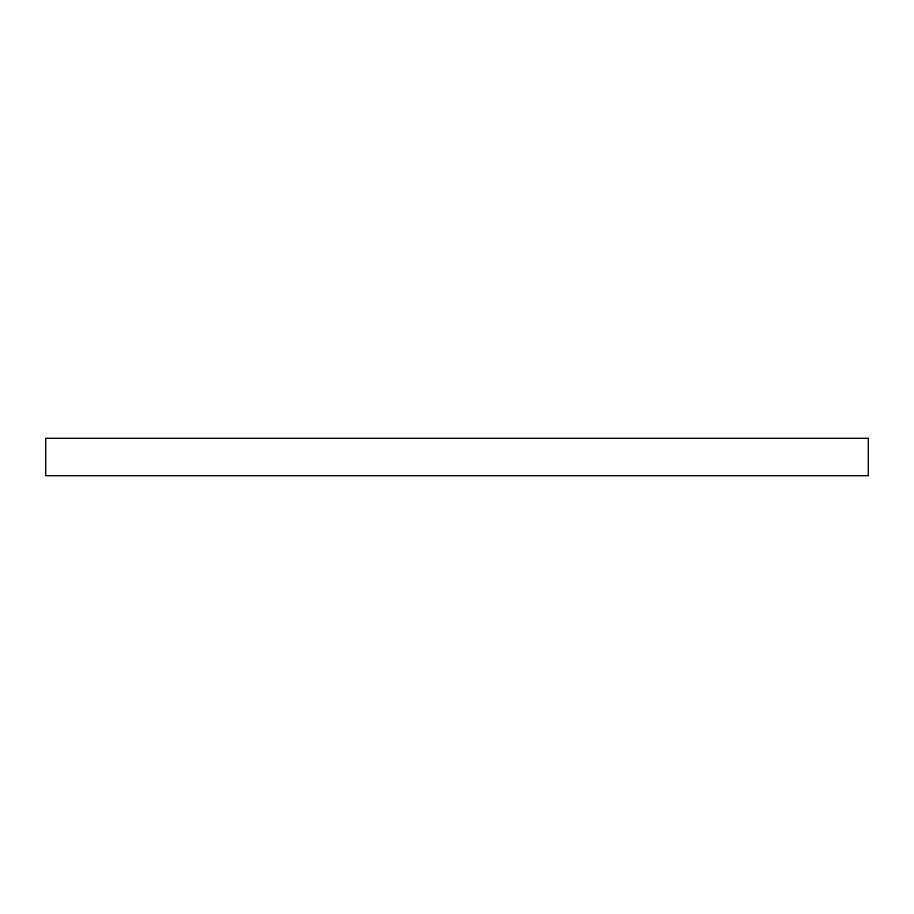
<?xml version="1.0" encoding="UTF-8"?>
<svg xmlns="http://www.w3.org/2000/svg" width="914" height="914" viewBox="0 0 914 914"><rect width="100%" height="100%" fill="white"/><g stroke="black" fill="none" stroke-linecap="round" stroke-linejoin="round"><path stroke-width="1.37" d="M868.3 438.309L45.7 438.309L45.7 475.691L868.3 475.691L868.3 438.309"/></g></svg>
